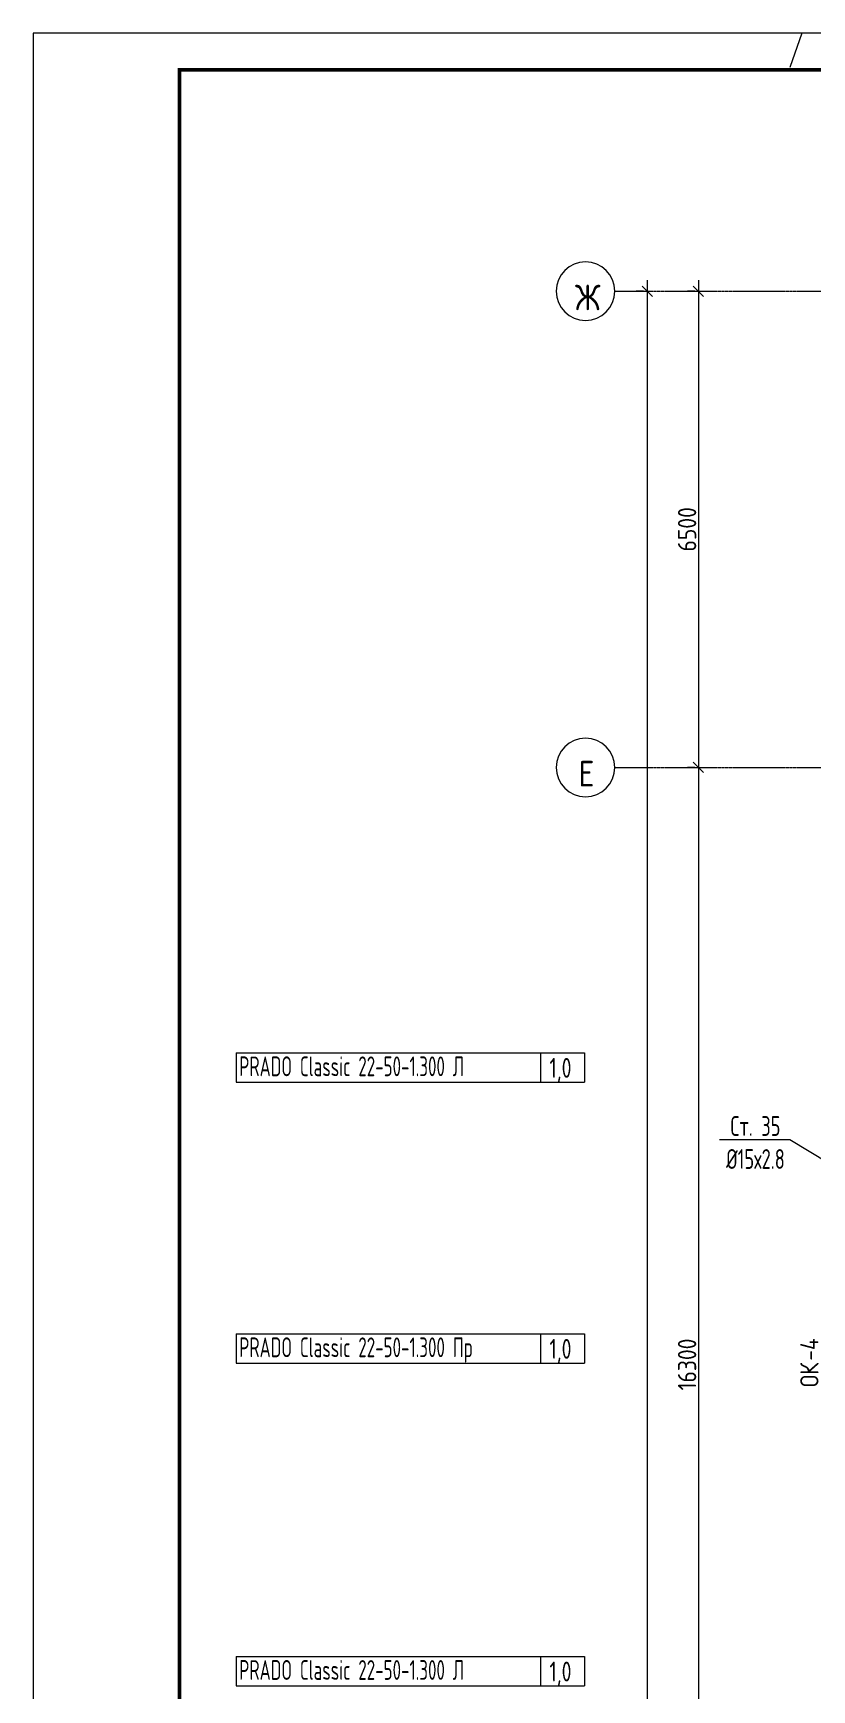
# Model space of a CAD drawing. Header units: millimetres. Extents: x -3929 to 624051, y 52832 to 514950.
# Drawn here: x 152992 to 163627, y 436324 to 458938 of the extents above; entities that cross this region are included whole.
import ezdxf
from ezdxf import colors
from ezdxf.entities.mleader import LeaderData, LeaderLine
from ezdxf.enums import TextEntityAlignment as Align
from ezdxf.math import Vec2, Vec3

# ---------------------------------------------------------------- set-up
doc = ezdxf.new("R2010")
doc.units = ezdxf.units.MM
doc.linetypes.add('ADSK_Линия сетки', pattern=[25, 20, -2.5, 0, -2.5])
for name, color, linetype in [('9_Форматы', 7, 'Continuous'), ('ПРИБОРЫ', 3, 'Continuous'), ('статистика приборов', 252, 'Continuous'), ('стояки', 7, 'Continuous')]:
    doc.layers.add(name, color=color, linetype=linetype)
for name, color, linetype, lineweight in [('Марки окон', 7, 'Continuous', 20), ('ОВ-рамка', 7, 'Continuous', 30), ('ОВ-ТЕКСТ', 7, 'Continuous', 25), ('Оси', 253, 'Continuous', 9), ('Размеры', 7, 'Continuous', 9)]:
    doc.layers.add(name, color=color, linetype=linetype, lineweight=lineweight)
doc.styles.add('GOST Common', font='GOST_Common.ttf', dxfattribs={"width": 0.9, "height": 350})
doc.styles.add('GOST Common_1', font='GOST_Common.ttf', dxfattribs={"width": 0.9, "height": 250})
doc.styles.add('GOST Common_2', font='GOST_Common.ttf', dxfattribs={"width": 0.9, "height": 250})
doc.styles.add('СТИЛЬ', font='simplex.shx', dxfattribs={"width": 0.65})

# ---------------------------------------------------------------- blocks, each defined once
blk = doc.blocks.new('_Oblique')
at = {"color": 0, "linetype": 'ByBlock', "lineweight": -2}
blk.add_line((-0.5, -0.5), (0.5, 0.5), dxfattribs=at)
blk = doc.blocks.new('4 этаж')
at = {"layer": 'Оси', "color": 253, "linetype": 'ADSK_Линия сетки', "lineweight": 0}
for p, q in [((351674, 45200), (417904, 45200)), ((351674, 38700), (417904, 38700))]:
    blk.add_line(p, q, dxfattribs=at)
at = {"layer": 'Оси', "color": 253, "lineweight": 0}
for centre, start, end in [((351274, 45200), 90, 270), ((351274, 45200), 270, 90), ((351274, 38700), 90, 270), ((351274, 38700), 270, 90)]:
    blk.add_arc(centre, 400, start, end, dxfattribs=at)
at = {"layer": 'Размеры', "color": 253, "lineweight": 0}
for p, q in [((352117, 45350), (352117, 2000)), ((352817, 45350), (352817, 38550)), ((352067, 45200), (351967, 45200)), ((352767, 45200), (352667, 45200)), ((352767, 38700), (352667, 38700)), ((352767, 38700), (352667, 38700)), ((352817, 38850), (352817, 22250))]:
    blk.add_line(p, q, dxfattribs=at)
at = {"layer": 'Размеры', "color": 253, "lineweight": 0, "xscale": 141.4, "yscale": 141.4, "zscale": 141.4}
for p, rotation in [((352117, 45200), 90), ((352817, 45200), 90), ((352817, 38700), 270), ((352817, 38700), 90)]:
    blk.add_blockref('_Oblique', p, dxfattribs=dict(at, rotation=rotation))
at = {"layer": 'Марки окон', "color": 253, "lineweight": 0, "style": 'GOST Common_2', "width": 0.9}
for s, p in [('-4', (354457, 30601)), ('ОК', (354457, 30241))]:
    blk.add_text(s, height=250, rotation=90, dxfattribs=at).set_placement(p)
at = {"layer": 'Оси', "color": 253, "lineweight": 0, "style": 'GOST Common', "width": 0.9}
for s, p in [('Ж', (351131, 44940)), ('Е', (351178, 38440))]:
    blk.add_text(s, height=350, dxfattribs=at).set_placement(p)
at = {"layer": 'Размеры', "color": 253, "lineweight": 0, "char_height": 250, "attachment_point": 5, "rotation": 90, "style": 'GOST Common_1'}
for s, insert, width in [('\\A1;6500', (352662, 41950), 756.84), ('\\A1;16300', (352662, 30550), 889.8)]:
    blk.add_mtext(s, dxfattribs=dict(at, insert=insert, width=width))
blk = doc.blocks.new('*U2998')
at = {"layer": '9_Форматы', "color": 7, "linetype": 'Continuous', "lineweight": 9, "ltscale": 100}
blk.add_lwpolyline([(5, -5), (5, 589), (-836, 589), (-836, -5)], close=True, dxfattribs=at)
at = {"layer": '9_Форматы', "color": 7, "linetype": 'Continuous', "lineweight": 15, "ltscale": 100}
blk.add_lwpolyline([(-731, 589), (-732.67, 584.29)], dxfattribs=at)
at = {"layer": '9_Форматы', "color": 7, "linetype": 'Continuous', "lineweight": 9, "ltscale": 100, "const_width": 0.5}
blk.add_lwpolyline([(0, 0), (0, 584), (-816, 584), (-816, 0)], close=True, dxfattribs=at)

msp = doc.modelspace()

# ---------------------------------------------------------------- linework, layer by layer
at = {"layer": 'ПРИБОРЫ', "color": 7, "lineweight": 15}
for p, q in [((155763.483, 445018.547), (160523.103, 445018.547)), ((155763.483, 445018.547), (160523.103, 445018.547)), ((155763.483, 445018.547), (155763.483, 444618.547)), ((159923.103, 445018.547), (159923.103, 444618.547)), ((160523.103, 445018.547), (160523.103, 444618.547)), ((155763.483, 444618.547), (160523.103, 444618.547)), ((155763.483, 441183.256), (160523.103, 441183.256)), ((155763.483, 441183.256), (160523.103, 441183.256)), ((155763.483, 441183.256), (155763.483, 440783.256)), ((159923.103, 441183.256), (159923.103, 440783.256)), ((160523.103, 441183.256), (160523.103, 440783.256)), ((155763.483, 440783.256), (160523.103, 440783.256)), ((155763.483, 436778.601), (160523.103, 436778.601)), ((155763.483, 436778.601), (160523.103, 436778.601)), ((155763.483, 436778.601), (155763.483, 436378.601)), ((159923.103, 436778.601), (159923.103, 436378.601)), ((160523.103, 436778.601), (160523.103, 436378.601)), ((155763.483, 436378.601), (160523.103, 436378.601))]:
    msp.add_line(p, q, dxfattribs=at)

# ---------------------------------------------------------------- block references
at = {"layer": 'ОВ-рамка', "ltscale": 100, "transparency": 33554687, "xscale": 100, "yscale": 100, "zscale": 100}
msp.add_blockref('*U2998', (236591.963, 400038.391), dxfattribs=at)
at = {"layer": 'стояки', "color": 5, "lineweight": 40}
msp.add_blockref('4 этаж', (-190738.98, 410215.433), dxfattribs=at)

# ---------------------------------------------------------------- texts
at = {"layer": 'статистика приборов', "color": 7, "style": 'СТИЛЬ', "width": 0.6}
for s, p in [('PRADO Classic 22-50-1.300 Л      ', (155806.46, 444700.401)), ('PRADO Classic 22-50-1.300 Пр      ', (155806.46, 440865.109)), ('PRADO Classic 22-50-1.300 Л      ', (155806.46, 436460.454))]:
    msp.add_text(s, height=270, dxfattribs=at).set_placement(p)
at = {"layer": 'статистика приборов', "color": 7, "style": 'СТИЛЬ', "width": 0.7}
for p in [(160194.169, 444678.999), (160194.169, 440843.707), (160194.169, 436439.052)]:
    msp.add_text('1,0', height=270, dxfattribs=at).set_placement(p, align=Align.CENTER)

# ---------------------------------------------------------------- leaders
at = {"layer": 'ОВ-ТЕКСТ', "color": 7}
ml = msp.add_multileader_mtext('Standard', dxfattribs=at)
ml.set_content('\\A1;Ст. 35^J%%C15х2.8 ', color=7, style='СТИЛЬ')
ml.set_leader_properties(color=7, lineweight=18)
ml.build(insert=Vec2(0, 0))
ml.multileader.update_dxf_attribs({"text_left_attachment_type": 6, "text_right_attachment_type": 6, "dogleg_length": 0.36, "arrow_head_size": 0.126})
ctx = ml.context
ctx.base_point, ctx.char_height, ctx.arrow_head_size, ctx.landing_gap_size, ctx.plane_origin = Vec3(162388.778, 443831.236), 270, 0.126, 0.063, Vec3(168801.623, 438998.951)
ctx.left_attachment, ctx.right_attachment, ctx.text_align_type = 6, 6, 1
notes = []
notes.append((ctx, [(1, (1, 1, 0), (163325.156, 443831.236), (-1, 0), 0.252, [(0, [(164777.183, 442801.736), (164777.183, 442951.736)], 0, [])])]))
ctx.mtext.insert, ctx.mtext.width, ctx.mtext.alignment, ctx.mtext.flow_direction = Vec3(162856.841, 444155.236), 1404.14984, 2, 5
for ctx, leaders in notes:
    for number, flags, end, landing, length, lines in leaders:
        leader = LeaderData()
        leader.index, (leader.has_last_leader_line, leader.has_dogleg_vector, leader.attachment_direction) = number, flags
        leader.last_leader_point, leader.dogleg_vector, leader.dogleg_length = Vec3(end), Vec3(landing), length
        for number, points, colour, breaks in lines:
            line = LeaderLine()
            line.index, line.vertices, line.color, line.breaks = number, Vec3.list(points), colors.encode_raw_color(colour), breaks
            leader.lines.append(line)
        ctx.leaders.append(leader)

doc.saveas('drawing.dxf')
